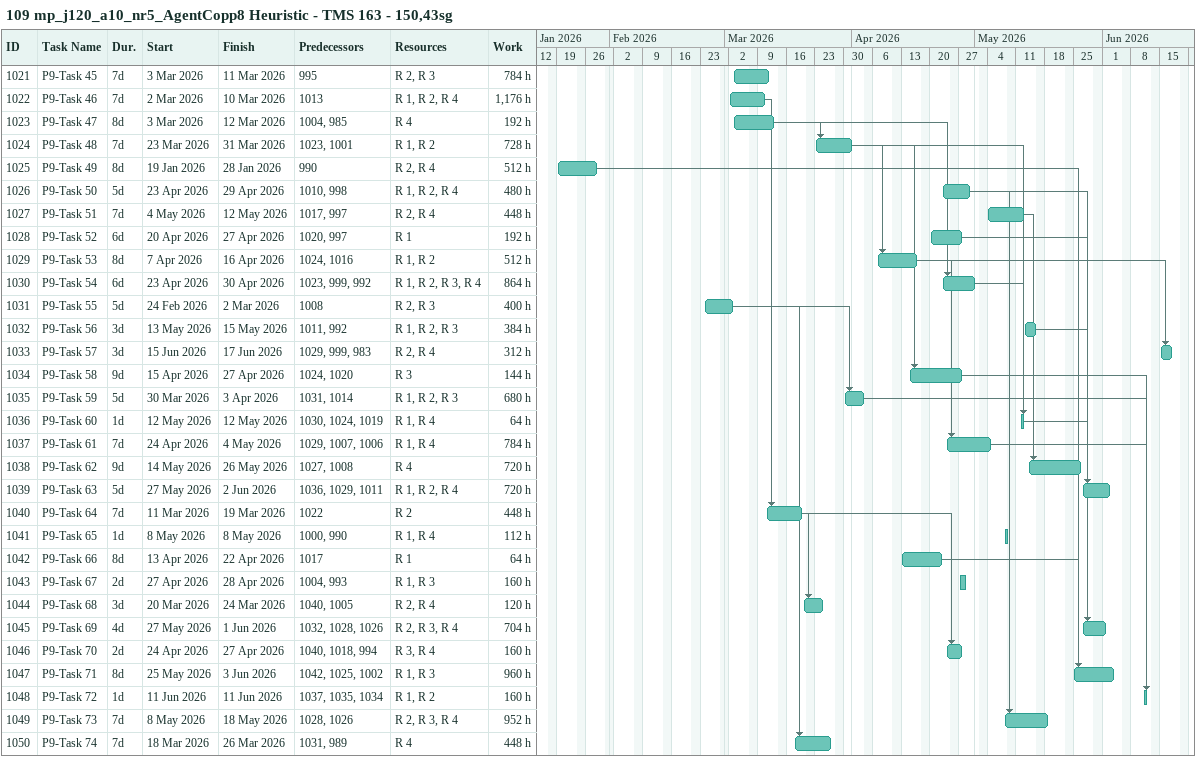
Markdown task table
109 mp_j120_a10_nr5_AgentCopp8 Heuristic - TMS 163 - 150,43sg

| ID | Task | Duration | Start | Finish | Predecessors | Resources | Work (h) |
|---|---|---|---|---|---|---|---|
| 1021 | P9-Task 45 | 7d | 2026-03-03 | 2026-03-11 | 995 | R 2, R 3 | 784 |
| 1022 | P9-Task 46 | 7d | 2026-03-02 | 2026-03-10 | 1013 | R 1, R 2, R 4 | 1176 |
| 1023 | P9-Task 47 | 8d | 2026-03-03 | 2026-03-12 | 1004, 985 | R 4 | 192 |
| 1024 | P9-Task 48 | 7d | 2026-03-23 | 2026-03-31 | 1023, 1001 | R 1, R 2 | 728 |
| 1025 | P9-Task 49 | 8d | 2026-01-19 | 2026-01-28 | 990 | R 2, R 4 | 512 |
| 1026 | P9-Task 50 | 5d | 2026-04-23 | 2026-04-29 | 1010, 998 | R 1, R 2, R 4 | 480 |
| 1027 | P9-Task 51 | 7d | 2026-05-04 | 2026-05-12 | 1017, 997 | R 2, R 4 | 448 |
| 1028 | P9-Task 52 | 6d | 2026-04-20 | 2026-04-27 | 1020, 997 | R 1 | 192 |
| 1029 | P9-Task 53 | 8d | 2026-04-07 | 2026-04-16 | 1024, 1016 | R 1, R 2 | 512 |
| 1030 | P9-Task 54 | 6d | 2026-04-23 | 2026-04-30 | 1023, 999, 992 | R 1, R 2, R 3, R 4 | 864 |
| 1031 | P9-Task 55 | 5d | 2026-02-24 | 2026-03-02 | 1008 | R 2, R 3 | 400 |
| 1032 | P9-Task 56 | 3d | 2026-05-13 | 2026-05-15 | 1011, 992 | R 1, R 2, R 3 | 384 |
| 1033 | P9-Task 57 | 3d | 2026-06-15 | 2026-06-17 | 1029, 999, 983 | R 2, R 4 | 312 |
| 1034 | P9-Task 58 | 9d | 2026-04-15 | 2026-04-27 | 1024, 1020 | R 3 | 144 |
| 1035 | P9-Task 59 | 5d | 2026-03-30 | 2026-04-03 | 1031, 1014 | R 1, R 2, R 3 | 680 |
| 1036 | P9-Task 60 | 1d | 2026-05-12 | 2026-05-12 | 1030, 1024, 1019 | R 1, R 4 | 64 |
| 1037 | P9-Task 61 | 7d | 2026-04-24 | 2026-05-04 | 1029, 1007, 1006 | R 1, R 4 | 784 |
| 1038 | P9-Task 62 | 9d | 2026-05-14 | 2026-05-26 | 1027, 1008 | R 4 | 720 |
| 1039 | P9-Task 63 | 5d | 2026-05-27 | 2026-06-02 | 1036, 1029, 1011 | R 1, R 2, R 4 | 720 |
| 1040 | P9-Task 64 | 7d | 2026-03-11 | 2026-03-19 | 1022 | R 2 | 448 |
| 1041 | P9-Task 65 | 1d | 2026-05-08 | 2026-05-08 | 1000, 990 | R 1, R 4 | 112 |
| 1042 | P9-Task 66 | 8d | 2026-04-13 | 2026-04-22 | 1017 | R 1 | 64 |
| 1043 | P9-Task 67 | 2d | 2026-04-27 | 2026-04-28 | 1004, 993 | R 1, R 3 | 160 |
| 1044 | P9-Task 68 | 3d | 2026-03-20 | 2026-03-24 | 1040, 1005 | R 2, R 4 | 120 |
| 1045 | P9-Task 69 | 4d | 2026-05-27 | 2026-06-01 | 1032, 1028, 1026 | R 2, R 3, R 4 | 704 |
| 1046 | P9-Task 70 | 2d | 2026-04-24 | 2026-04-27 | 1040, 1018, 994 | R 3, R 4 | 160 |
| 1047 | P9-Task 71 | 8d | 2026-05-25 | 2026-06-03 | 1042, 1025, 1002 | R 1, R 3 | 960 |
| 1048 | P9-Task 72 | 1d | 2026-06-11 | 2026-06-11 | 1037, 1035, 1034 | R 1, R 2 | 160 |
| 1049 | P9-Task 73 | 7d | 2026-05-08 | 2026-05-18 | 1028, 1026 | R 2, R 3, R 4 | 952 |
| 1050 | P9-Task 74 | 7d | 2026-03-18 | 2026-03-26 | 1031, 989 | R 4 | 448 |
